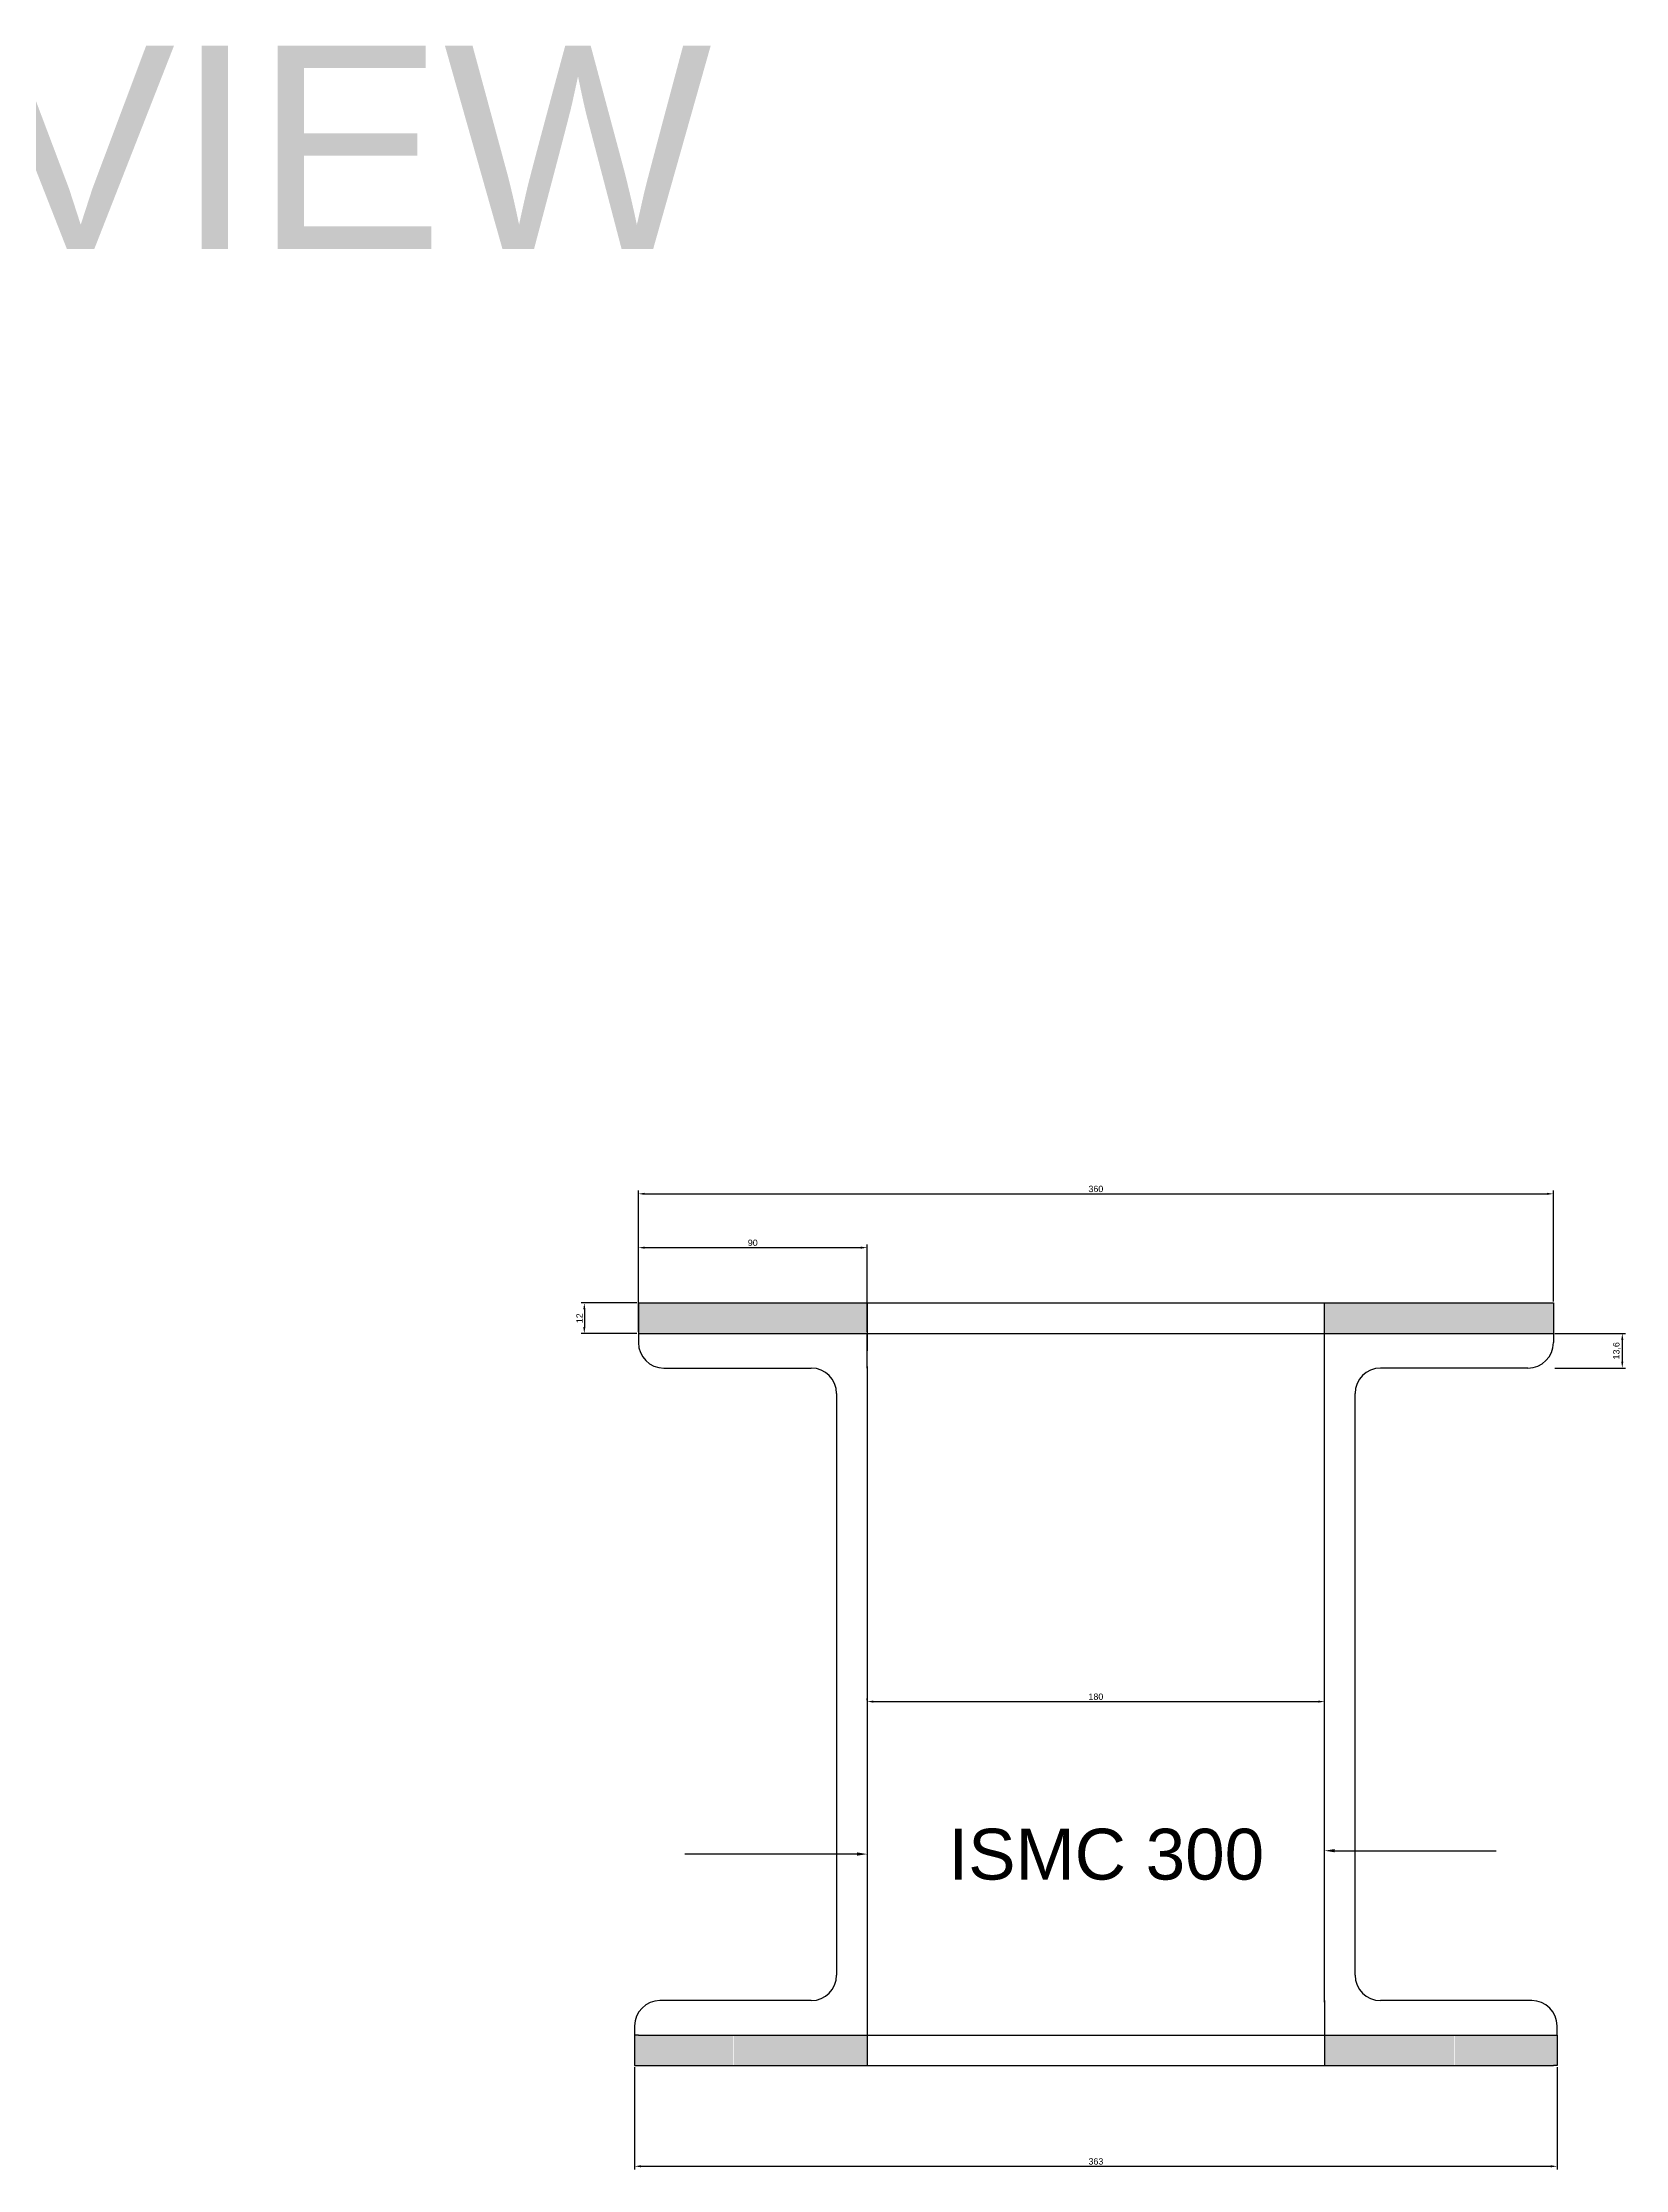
# Model space of a CAD drawing. Header units: millimetres. Extents: x 3568 to 6986, y 2180 to 6163.
# Drawn here: x 4837 to 5460, y 2885 to 3722 of the extents above; entities that cross this region are included whole.
import ezdxf
from ezdxf import colors
from ezdxf.entities.mleader import LeaderData, LeaderLine
from ezdxf.math import Vec2, Vec3

# ---------------------------------------------------------------- set-up
doc = ezdxf.new("R2010")
doc.units = ezdxf.units.MM
doc.styles.get("Standard").update_dxf_attribs({"font": 'arial.ttf'})
doc.dimstyles.new('ISO-25', dxfattribs={"dimtxt": 2.5, "dimasz": 2.5, "dimexe": 1.25, "dimexo": 0.625, "dimtad": 1, "dimtxsty": 'Standard', "dimcen": 2.5, "dimadec": 0, "dimazin": 0, "dimtfac": 1, "dimtmove": 0, "dimatfit": 3, "dimfxl": 1, "dimarcsym": 0})

# ---------------------------------------------------------------- blocks, each defined once
blk = doc.blocks.new('*D140')
at = {"color": 0, "lineweight": -2, "ltscale": 0.2, "transparency": 16777216}
for p, q in [((5071.48, 3214.57), (5071.48, 3248.97)), ((5073.98, 3247.72), (5158.98, 3247.72)), ((5161.48, 3214.57), (5161.48, 3248.97))]:
    blk.add_line(p, q, dxfattribs=at)
at = {"color": 0, "ltscale": 0.2, "transparency": 16777216}
for points in [[(5073.98, 3248.14), (5073.98, 3247.3), (5071.48, 3247.72)], [(5158.98, 3248.14), (5158.98, 3247.3), (5161.48, 3247.72)]]:
    blk.add_solid(points, dxfattribs=at)
at = {"layer": 'DEFPOINTS', "color": 0, "ltscale": 0.2, "transparency": 16777216}
for p in [(5161.48, 3247.72), (5071.48, 3213.95), (5161.48, 3213.95)]:
    blk.add_point(p, dxfattribs=at)
at = {"color": 0, "ltscale": 0.2, "transparency": 16777216, "insert": (5116.48, 3249.62), "char_height": 2.5, "attachment_point": 5}
blk.add_mtext('90', dxfattribs=at)
blk = doc.blocks.new('*D141')
at = {"color": 0, "lineweight": -2, "ltscale": 0.2, "transparency": 16777216}
for p, q in [((5161.48, 3069.77), (5161.48, 3070.4)), ((5163.98, 3069.15), (5338.98, 3069.15)), ((5341.48, 3069.77), (5341.48, 3070.4))]:
    blk.add_line(p, q, dxfattribs=at)
at = {"color": 0, "ltscale": 0.2, "transparency": 16777216}
for points in [[(5163.98, 3069.56), (5163.98, 3068.73), (5161.48, 3069.15)], [(5338.98, 3069.56), (5338.98, 3068.73), (5341.48, 3069.15)]]:
    blk.add_solid(points, dxfattribs=at)
at = {"layer": 'DEFPOINTS', "color": 0, "ltscale": 0.2, "transparency": 16777216}
for p in [(5161.48, 3069.15), (5341.48, 3069.15), (5341.48, 3069.15)]:
    blk.add_point(p, dxfattribs=at)
at = {"color": 0, "ltscale": 0.2, "transparency": 16777216, "insert": (5251.48, 3071.05), "char_height": 2.5, "attachment_point": 5}
blk.add_mtext('180', dxfattribs=at)
blk = doc.blocks.new('*D142')
at = {"color": 0, "lineweight": -2, "ltscale": 0.2, "transparency": 16777216}
for p, q in [((5070.86, 3225.95), (5048.96, 3225.95)), ((5050.21, 3223.45), (5050.21, 3216.45)), ((5070.86, 3213.95), (5048.96, 3213.95))]:
    blk.add_line(p, q, dxfattribs=at)
at = {"color": 0, "ltscale": 0.2, "transparency": 16777216}
for points in [[(5049.79, 3223.45), (5050.62, 3223.45), (5050.21, 3225.95)], [(5049.79, 3216.45), (5050.62, 3216.45), (5050.21, 3213.95)]]:
    blk.add_solid(points, dxfattribs=at)
at = {"layer": 'DEFPOINTS', "color": 0, "ltscale": 0.2, "transparency": 16777216}
for p in [(5071.48, 3225.95), (5050.21, 3213.95), (5071.48, 3213.95)]:
    blk.add_point(p, dxfattribs=at)
at = {"color": 0, "ltscale": 0.2, "transparency": 16777216, "insert": (5048.33, 3219.95), "char_height": 2.5, "attachment_point": 5, "rotation": 90}
blk.add_mtext('12', dxfattribs=at)
blk = doc.blocks.new('*D143')
at = {"color": 0, "lineweight": -2, "ltscale": 0.2, "transparency": 16777216}
for p, q in [((5432.11, 3213.95), (5459.85, 3213.95)), ((5458.6, 3211.45), (5458.6, 3202.85)), ((5432.11, 3200.35), (5459.85, 3200.35))]:
    blk.add_line(p, q, dxfattribs=at)
at = {"color": 0, "ltscale": 0.2, "transparency": 16777216}
for points in [[(5458.19, 3211.45), (5459.02, 3211.45), (5458.6, 3213.95)], [(5458.19, 3202.85), (5459.02, 3202.85), (5458.6, 3200.35)]]:
    blk.add_solid(points, dxfattribs=at)
at = {"layer": 'DEFPOINTS', "color": 0, "ltscale": 0.2, "transparency": 16777216}
for p in [(5431.48, 3213.95), (5431.48, 3200.35), (5458.6, 3200.35)]:
    blk.add_point(p, dxfattribs=at)
at = {"color": 0, "ltscale": 0.2, "transparency": 16777216, "insert": (5456.48, 3207.15), "char_height": 2.5, "attachment_point": 5, "rotation": 90}
blk.add_mtext('13,6', dxfattribs=at)
blk = doc.blocks.new('*D144')
at = {"color": 0, "lineweight": -2, "ltscale": 0.2, "transparency": 16777216}
for p, q in [((5069.98, 2925.32), (5069.98, 2885.11)), ((5432.98, 2925.32), (5432.98, 2885.11)), ((5072.48, 2886.36), (5430.48, 2886.36))]:
    blk.add_line(p, q, dxfattribs=at)
at = {"color": 0, "ltscale": 0.2, "transparency": 16777216}
for points in [[(5072.48, 2886.77), (5072.48, 2885.94), (5069.98, 2886.36)], [(5430.48, 2886.77), (5430.48, 2885.94), (5432.98, 2886.36)]]:
    blk.add_solid(points, dxfattribs=at)
at = {"layer": 'DEFPOINTS', "color": 0, "ltscale": 0.2, "transparency": 16777216}
for p in [(5069.98, 2925.95), (5432.98, 2925.95), (5432.98, 2886.36)]:
    blk.add_point(p, dxfattribs=at)
at = {"color": 0, "ltscale": 0.2, "transparency": 16777216, "insert": (5251.48, 2888.26), "char_height": 2.5, "attachment_point": 5}
blk.add_mtext('363', dxfattribs=at)
blk = doc.blocks.new('*D145')
at = {"color": 0, "lineweight": -2, "ltscale": 0.2, "transparency": 16777216}
for p, q in [((5071.48, 3226.57), (5071.48, 3270.14)), ((5073.98, 3268.89), (5428.98, 3268.89)), ((5431.48, 3226.57), (5431.48, 3270.14))]:
    blk.add_line(p, q, dxfattribs=at)
at = {"color": 0, "ltscale": 0.2, "transparency": 16777216}
for points in [[(5073.98, 3269.31), (5073.98, 3268.48), (5071.48, 3268.89)], [(5428.98, 3269.31), (5428.98, 3268.48), (5431.48, 3268.89)]]:
    blk.add_solid(points, dxfattribs=at)
at = {"layer": 'DEFPOINTS', "color": 0, "ltscale": 0.2, "transparency": 16777216}
for p in [(5431.48, 3268.89), (5071.48, 3225.95), (5431.48, 3225.95)]:
    blk.add_point(p, dxfattribs=at)
at = {"color": 0, "ltscale": 0.2, "transparency": 16777216, "insert": (5251.48, 3270.8), "char_height": 2.5, "attachment_point": 5}
blk.add_mtext('360', dxfattribs=at)

msp = doc.modelspace()

# ---------------------------------------------------------------- hatches: boundary and pattern name
at = {"ltscale": 0.2}
h = msp.add_hatch(color=256, dxfattribs=at)
h.dxf.hatch_style = 1
h.paths.add_polyline_path([(5161.48, 3225.948), (5071.48, 3225.948), (5071.48, 3213.948), (5161.48, 3213.948)])
h.paths.add_polyline_path([(5431.48, 3225.948), (5341.48, 3225.948), (5341.48, 3213.948), (5431.48, 3213.948)])
h.paths.add_polyline_path([(5392.48, 2937.948), (5341.48, 2937.948), (5341.48, 2925.948), (5392.48, 2925.948)])
h.paths.add_polyline_path([(5432.98, 2937.948), (5431.48, 2937.948), (5392.738, 2937.948), (5392.738, 2925.948), (5431.48, 2925.948), (5432.98, 2925.948)])
h.paths.add_polyline_path([(5161.48, 2937.948), (5108.908, 2937.948), (5108.908, 2925.948), (5161.48, 2925.948)])
h.paths.add_polyline_path([(5108.65, 2937.948), (5071.48, 2937.948), (5069.98, 2937.948), (5069.98, 2925.948), (5071.48, 2925.948), (5108.65, 2925.948)])

# ---------------------------------------------------------------- linework, layer by layer
for p, q in [((5071.48, 3225.948), (5431.48, 3225.948)), ((5071.48, 3225.948), (5071.48, 3213.948)), ((5161.48, 3225.948), (5161.48, 3207.148)), ((5341.48, 3213.948), (5341.48, 3225.948)), ((5431.48, 3225.948), (5431.48, 3213.948)), ((5071.48, 3213.948), (5431.48, 3213.948)), ((5071.48, 3213.948), (5071.48, 3210.348)), ((5161.48, 3200.348), (5161.48, 3213.948)), ((5341.48, 2951.548), (5341.48, 3213.948)), ((5431.48, 3213.948), (5431.48, 3210.348)), ((5081.48, 3200.348), (5139.48, 3200.348)), ((5161.48, 3200.973), (5161.48, 3200.348)), ((5161.48, 3200.348), (5161.48, 2937.948)), ((5421.48, 3200.348), (5363.48, 3200.348)), ((5149.48, 3190.348), (5149.48, 2961.548)), ((5353.48, 2961.548), (5353.48, 3190.348)), ((5139.48, 2951.548), (5079.98, 2951.548)), ((5341.48, 2950.923), (5341.48, 2951.548)), ((5341.48, 2951.548), (5341.48, 2937.948)), ((5422.98, 2951.548), (5363.48, 2951.548)), ((5069.98, 2941.548), (5069.98, 2937.948)), ((5071.48, 2937.948), (5069.98, 2937.948)), ((5069.98, 2937.948), (5069.98, 2925.948)), ((5071.48, 2937.948), (5431.48, 2937.948)), ((5161.48, 2937.948), (5161.48, 2925.948)), ((5341.48, 2937.948), (5341.48, 2925.948)), ((5431.48, 2937.948), (5432.98, 2937.948)), ((5432.98, 2937.948), (5432.98, 2941.548)), ((5432.98, 2937.948), (5432.98, 2925.948)), ((5069.98, 2925.948), (5071.48, 2925.948)), ((5071.48, 2925.948), (5431.48, 2925.948)), ((5432.98, 2925.948), (5431.48, 2925.948))]:
    msp.add_line(p, q, dxfattribs=at)
for centre, start, end in [((5081.48, 3210.348), 180, 270), ((5421.48, 3210.348), 270, 0), ((5139.48, 3190.348), 0, 90), ((5363.48, 3190.348), 90, 180), ((5139.48, 2961.548), 270, 0), ((5363.48, 2961.548), 180, 270), ((5079.98, 2941.548), 90, 180), ((5422.98, 2941.548), 0, 90)]:
    msp.add_arc(centre, 10, start, end, dxfattribs=at)

# ---------------------------------------------------------------- texts
at = {"ltscale": 0.2, "attachment_point": 1}
for s, width, insert, char_height in [('FRONT VIEW', 732.18672, (4398.858, 3720.58), 80), ('ISMC 300', 156.30358, (5193.478, 3019.14), 20)]:
    msp.add_mtext_dynamic_manual_height_columns(s, width=width, gutter_width=12.5, heights=[0], dxfattribs=dict(at, insert=insert, char_height=char_height))

# ---------------------------------------------------------------- dimensions: what is measured, and where the dimension line sits
at = {"ltscale": 0.2}
for base, p1, p2, picture, middle in [((5431.48, 3268.894), (5071.48, 3225.948), (5431.48, 3225.948), '*D145', (5251.48, 3270.796)), ((5161.48, 3247.718), (5071.48, 3213.948), (5161.48, 3213.948), '*D140', (5116.48, 3249.62)), ((5341.48, 3069.148), (5161.48, 3069.148), (5341.48, 3069.148), '*D141', (5251.48, 3071.05)), ((5432.98, 2886.358), (5069.98, 2925.948), (5432.98, 2925.948), '*D144', (5251.48, 2888.26))]:
    dim = msp.add_linear_dim(base=base, p1=p1, p2=p2, dimstyle='ISO-25', dxfattribs=at)
    dim.commit()
    dim.dimension.update_dxf_attribs({"geometry": picture, "text_midpoint": middle})
for base, p1, p2, picture, middle in [((5050.208, 3213.948), (5071.48, 3225.948), (5071.48, 3213.948), '*D142', (5048.328, 3219.948)), ((5458.604, 3200.348), (5431.48, 3213.948), (5431.48, 3200.348), '*D143', (5456.477, 3207.148))]:
    dim = msp.add_linear_dim(base=base, p1=p1, p2=p2, angle=90, dimstyle='ISO-25', dxfattribs=at)
    dim.commit()
    dim.dimension.update_dxf_attribs({"geometry": picture, "text_midpoint": middle})

# ---------------------------------------------------------------- leaders
ml = msp.add_multileader_mtext('Standard', dxfattribs=at)
ml.set_content('', color=256)
ml.set_leader_properties()
ml.build(insert=Vec2(0, 0))
ctx = ml.context
ctx.base_point, ctx.plane_origin = Vec3(5408.996, 3010.5), Vec3(5341.48, 3010.5)
notes = []
notes.append((ctx, [(0, (1, 1, 0), (5400.996, 3010.5), (1, 0), 8, [(0, [(5341.48, 3010.5)], 0, [])])]))
ctx.mtext.insert, ctx.mtext.flow_direction = Vec3(5410.996, 3012.5), 5
ml = msp.add_multileader_mtext('Standard', dxfattribs=at)
ml.set_content(' ', color=256)
ml.set_leader_properties()
ml.build(insert=Vec2(0, 0))
ctx = ml.context
ctx.base_point, ctx.plane_origin = Vec3(5084.147, 3009.171), Vec3(5161.48, 3009.171)
ctx.text_align_type = 2
notes.append((ctx, [(0, (1, 1, 0), (5097.7, 3009.171), (-1, 0), 8, [(0, [(5161.48, 3009.171)], 0, [])])]))
ctx.mtext.insert, ctx.mtext.alignment, ctx.mtext.flow_direction = Vec3(5087.7, 3011.171), 3, 5
for ctx, leaders in notes:
    for number, flags, end, landing, length, lines in leaders:
        leader = LeaderData()
        leader.index, (leader.has_last_leader_line, leader.has_dogleg_vector, leader.attachment_direction) = number, flags
        leader.last_leader_point, leader.dogleg_vector, leader.dogleg_length = Vec3(end), Vec3(landing), length
        for number, points, colour, breaks in lines:
            line = LeaderLine()
            line.index, line.vertices, line.color, line.breaks = number, Vec3.list(points), colors.encode_raw_color(colour), breaks
            leader.lines.append(line)
        ctx.leaders.append(leader)

doc.saveas('drawing.dxf')
